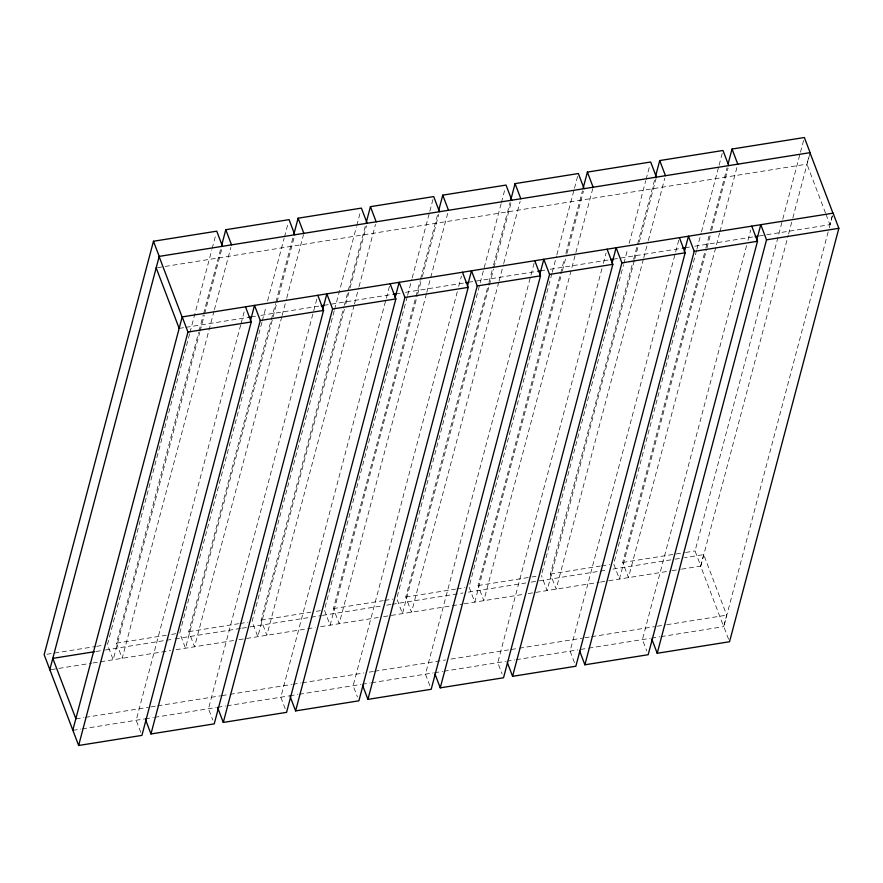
<?xml version="1.0" encoding="UTF-8"?>
<svg xmlns="http://www.w3.org/2000/svg" width="883" height="883" viewBox="0 0 883 883"><rect width="100%" height="100%" fill="white"/><g stroke="black" fill="none" stroke-linecap="round" stroke-linejoin="round"><path stroke-width="0.66" stroke-dasharray="4.42 3.31" d="M189.591 333.862L107.428 644.612L113.179 659.744L199.724 332.416M189.944 332.527L211.81 249.845M212.163 248.509L216.037 233.84M214.05 310.982L122.218 658.299L116.468 643.166L198.631 332.427M198.984 331.092L203.222 315.088M203.576 313.752L220.849 248.399M200.077 331.081L204.304 315.088M204.657 313.763L221.821 248.851M214.403 309.657L230.86 247.417M240.684 324.977L136.17 720.274L140.96 732.879M241.037 323.642L244.812 309.381M261.92 322.339L179.757 633.089L185.496 648.21L276.633 303.564M262.273 321.004L266.147 306.335M267.56 300.993L284.127 238.311M284.481 236.975L288.013 223.642M281.787 316.787L194.547 646.775L188.796 631.643L275.54 303.553M275.893 302.229L293.167 236.876M276.986 302.229L294.481 236.048M282.141 315.452L286.379 299.458M286.721 298.123L303.52 234.613M316.798 299.127L208.498 708.74L212.803 720.087M334.238 310.805L252.074 621.555L257.825 636.687L344.37 309.359M334.591 309.48L356.456 226.788M356.809 225.452L360.683 210.783M354.116 305.253L266.865 635.252L261.114 620.12L343.984 306.699M344.337 305.363L365.496 225.342M345.783 304.028L349.657 289.37M350.01 288.035L366.467 225.794M354.469 303.918L358.697 287.935M359.05 286.6L375.507 224.359M389.458 286.324L280.816 697.217L285.606 709.822M407.262 296.611L324.392 610.032L330.143 625.164L417.394 295.165M407.615 295.286L411.853 279.282M412.206 277.946L429.48 212.593M429.833 211.258L433.708 196.589M426.434 293.73L339.182 623.718L333.443 608.586L415.595 297.847M415.948 296.511L420.187 280.507M420.54 279.171L437.813 213.818M417.747 293.84L421.975 277.847M422.328 276.511L438.785 214.271M426.787 292.394L448.167 211.556M457.306 291.732L353.134 685.683L357.449 697.04M458.707 286.401L461.445 276.07M501.103 203.73L396.721 598.508L402.471 613.63L489.016 286.313M501.445 202.395L505.33 187.726M498.763 282.207L411.511 612.195L405.761 597.063L488.63 283.653M488.983 282.317L493.211 266.313M493.564 264.977L510.142 202.295M489.37 284.977L493.597 268.984M493.95 267.648L511.445 201.467M499.116 280.871L503.343 264.878M503.696 263.542L520.153 201.302M534.105 263.277L425.463 674.159L430.253 686.775M551.908 273.564L469.039 586.974L474.789 602.107L562.041 272.119M552.261 272.229L556.489 256.225M556.842 254.889L574.127 189.536M574.48 188.2L578.354 173.532M592.802 188.498L483.829 600.672L478.078 585.539L560.241 274.79M560.595 273.454L564.48 258.785M565.882 253.454L582.46 190.761M562.394 270.783L566.621 254.79M566.974 253.454L583.431 191.214M601.941 268.675L497.78 662.636L502.096 673.983M603.354 263.344L606.08 253.024M542.074 572.78L623.53 264.701M623.884 263.366L627.758 248.697M629.171 243.366L645.738 180.684M646.091 179.348L649.976 164.679M643.398 259.149L556.147 589.138L550.407 574.005L633.277 260.595M633.619 259.26L654.778 179.238M634.358 260.584L547.107 590.584L541.367 575.451M634.711 259.26L638.939 243.267M639.292 241.931L656.091 178.421M643.751 257.814L647.979 241.821M648.332 240.485L664.789 178.256M678.74 240.22L570.098 651.102L574.888 663.718M696.555 250.507L613.685 563.917L619.436 579.049L706.687 249.061M696.908 249.172L701.135 233.167M701.488 231.832L718.773 166.49M719.126 165.154L722.647 151.81M719.601 232.957L628.475 577.614L622.725 562.482L705.594 249.061M705.947 247.737L709.115 235.728M710.528 230.397L727.106 167.715M707.04 247.726L710.208 235.739M711.621 230.408L728.078 168.167M719.954 231.633L737.117 166.721M746.588 245.617L642.427 639.579L646.731 650.926M748 240.286L750.727 229.966M681.588 569.149L700.793 566.091L695.042 550.959L800.13 153.521M800.484 152.185L803.662 140.176M703.696 554.623L700.66 566.113L723.652 626.632L726.687 615.153L703.696 554.623L684.623 557.659M825.528 213.09L806.941 164.15L808.96 156.49M700.793 566.091L788.243 235.331M788.596 233.995L792.481 219.326M792.835 217.991L809.755 153.984M759.104 235.971L829.932 224.679L832.294 215.75M728.574 639.226L723.784 626.61L828.872 229.172M829.225 227.847L833.099 213.167M157.527 267.659L806.941 164.15M179.172 328.399L184.558 327.538M185.905 327.328L248.907 317.284M251.489 316.876L255.529 316.224M260.915 315.374L321.224 305.761M323.807 305.341L393.553 294.227M396.136 293.818L400.176 293.178M405.562 292.317L465.871 282.703M468.454 282.295L538.2 271.18M540.782 270.761L544.822 270.121M550.197 269.26L610.517 259.646M613.1 259.238L682.835 248.123M685.418 247.715L689.457 247.063M694.844 246.202L755.164 236.6M46.843 654.27L95.309 646.544M96.655 646.323L103.388 645.252M116.468 643.166L166.291 635.23M171.677 634.369L175.717 633.729M188.796 631.643L238.609 623.707M239.955 623.486L248.035 622.206M261.114 620.12L310.937 612.173M316.324 611.323L320.363 610.672M333.443 608.586L383.255 600.65M384.602 600.44L392.681 599.149M405.761 597.063L455.573 589.127M456.919 588.906L464.999 587.625M478.078 585.539L530.595 577.162M531.941 576.952L535.981 576.312M550.407 574.005L600.219 566.069M601.566 565.848L609.645 564.568M622.725 562.482L684.336 552.659M685.672 552.449L695.042 550.959M96.015 651.477L104.095 650.186M105.441 649.976L173.73 639.093M175.077 638.873L240.662 628.42M242.008 628.21L248.741 627.14M250.088 626.919L321.059 615.606M322.405 615.396L381.268 606.014M386.655 605.153L390.694 604.513M392.041 604.292L463.012 592.979M468.398 592.129L525.915 582.957M531.301 582.096L538.034 581.025M539.381 580.815L607.659 569.932M613.045 569.071L673.729 559.403M675.098 559.182L683.265 557.879M51.247 669.612L91.633 663.177M92.98 662.956L170.695 650.572M176.081 649.722L233.587 640.55M238.973 639.689L315.33 627.526M320.717 626.665L378.233 617.493M383.619 616.643L462.67 604.038M464.016 603.829L522.879 594.447M528.266 593.586L599.237 582.272M600.583 582.063L607.316 580.981M608.663 580.771L670.694 570.882M672.051 570.672L680.23 569.369M75.927 718.872L84.006 717.581M85.353 717.371L148.245 707.338M150.938 706.919L156.324 706.058M157.671 705.837L220.573 695.815M221.92 695.605L228.653 694.524M229.999 694.314L291.6 684.491M292.891 684.292L300.971 683M302.317 682.791L363.917 672.967M369.249 672.118L373.288 671.477M374.635 671.257L445.617 659.943M451.003 659.093L508.564 649.91M511.202 649.491L517.935 648.42M519.281 648.21L582.184 638.177M584.877 637.758L590.263 636.897M591.61 636.676L654.502 626.654M657.228 626.224L665.396 624.921M666.764 624.7L726.687 615.153M72.892 730.351L80.971 729.071M82.318 728.85L143.918 719.038M145.209 718.828L153.289 717.537M154.635 717.327L216.247 707.504M217.538 707.305L225.618 706.014M226.953 705.804L288.564 695.981M289.856 695.771L297.935 694.491M299.282 694.27L360.882 684.457M362.173 684.248L370.253 682.956M371.6 682.747L433.211 672.923M434.502 672.725L442.582 671.433M443.928 671.223L505.529 661.4M506.82 661.19L514.899 659.91M516.246 659.689L577.846 649.877M580.484 649.447L587.217 648.376M588.564 648.166L650.175 638.343M651.466 638.144L659.634 636.842M661.003 636.621L723.784 626.61M826.013 214.37L829.932 224.679"/><path stroke-width="1.32" d="M222.494 246.302L216.743 231.169L153.465 241.258L44.15 654.7L78.642 745.484L141.92 735.396L251.236 321.964L245.485 306.831M49.757 669.855L159.216 256.39L153.465 241.258M72.748 730.373L182.207 316.909L187.958 332.041L78.642 745.484M221.556 245.728L225.783 229.723L289.072 219.646L294.812 234.779M250.43 320.871L254.525 305.386L260.275 320.518L150.96 733.961L214.238 723.872L323.553 310.43L317.814 295.297M293.873 234.205L298.112 218.2L361.39 208.112L367.14 223.244M322.759 309.337L326.853 293.862L332.593 308.995L223.278 722.437L286.567 712.349L395.882 298.907L390.131 283.774M366.202 222.682L370.43 206.677L433.708 196.589L439.458 211.721M395.076 297.814L399.171 282.328L404.922 297.461L295.606 710.903L358.884 700.815L468.2 287.383L462.449 272.251M438.52 211.147L442.747 195.143L506.036 185.066L511.787 200.198M467.394 286.291L471.489 270.805L477.239 285.937L367.924 699.38L431.202 689.292L540.517 275.849L534.778 260.717M510.838 199.624L515.076 183.62L578.354 173.532L584.105 188.664M539.723 274.756L543.818 259.282L549.557 274.414L440.253 687.857L503.531 677.769L612.846 264.326L607.096 249.194M583.166 188.101L587.394 172.097L650.683 162.008L656.422 177.141M612.04 263.233L616.135 247.748L621.886 262.88L512.57 676.323L575.848 666.235L685.164 252.803L679.413 237.67M655.484 176.567L659.722 160.563L723 150.485L728.751 165.618M684.369 251.71L688.453 236.225L694.204 251.357L584.888 664.8L648.177 654.711L757.493 241.269L751.742 226.136M728.166 163.708L732.04 149.039L804.358 137.516L810.108 152.649L159.072 256.412L182.064 316.931L833.099 213.167L838.85 228.3L729.535 641.742L657.217 653.277L651.941 639.402M756.687 240.176L760.782 224.701L766.532 239.834L657.217 653.277M156.181 267.869L179.172 328.399M248.907 317.284L251.489 316.876M321.224 305.761L323.807 305.341M393.553 294.227L396.136 293.818M465.871 282.703L468.454 282.295M538.2 271.18L540.782 270.761M610.517 259.646L613.1 259.238M682.835 248.123L685.418 247.715M755.164 236.6L757.746 236.18M187.958 332.041L251.236 321.964M260.275 320.518L323.553 310.43M332.593 308.995L395.882 298.907M404.922 297.461L468.2 287.383M477.239 285.937L540.517 275.849M549.557 274.414L612.846 264.326M621.886 262.88L685.164 252.803M694.204 251.357L757.493 241.269M766.532 239.834L838.85 228.3M94.669 651.687L52.792 658.365L75.927 718.872M809.976 152.671L832.967 213.189M732.04 149.039L737.791 164.172M659.722 160.563L665.462 175.695M587.394 172.097L593.144 187.229M515.076 183.62L520.827 198.752M442.747 195.143L448.498 210.275M579.623 650.926L584.888 664.8M370.43 206.677L376.18 221.81M507.306 662.46L512.57 676.323M298.112 218.2L303.851 233.333M434.977 673.983L440.253 687.857M225.783 229.723L231.534 244.856M362.659 685.506L367.924 699.38M289.856 695.771L295.606 710.903M217.538 707.305L223.278 722.437M145.209 718.828L150.96 733.961"/></g></svg>
